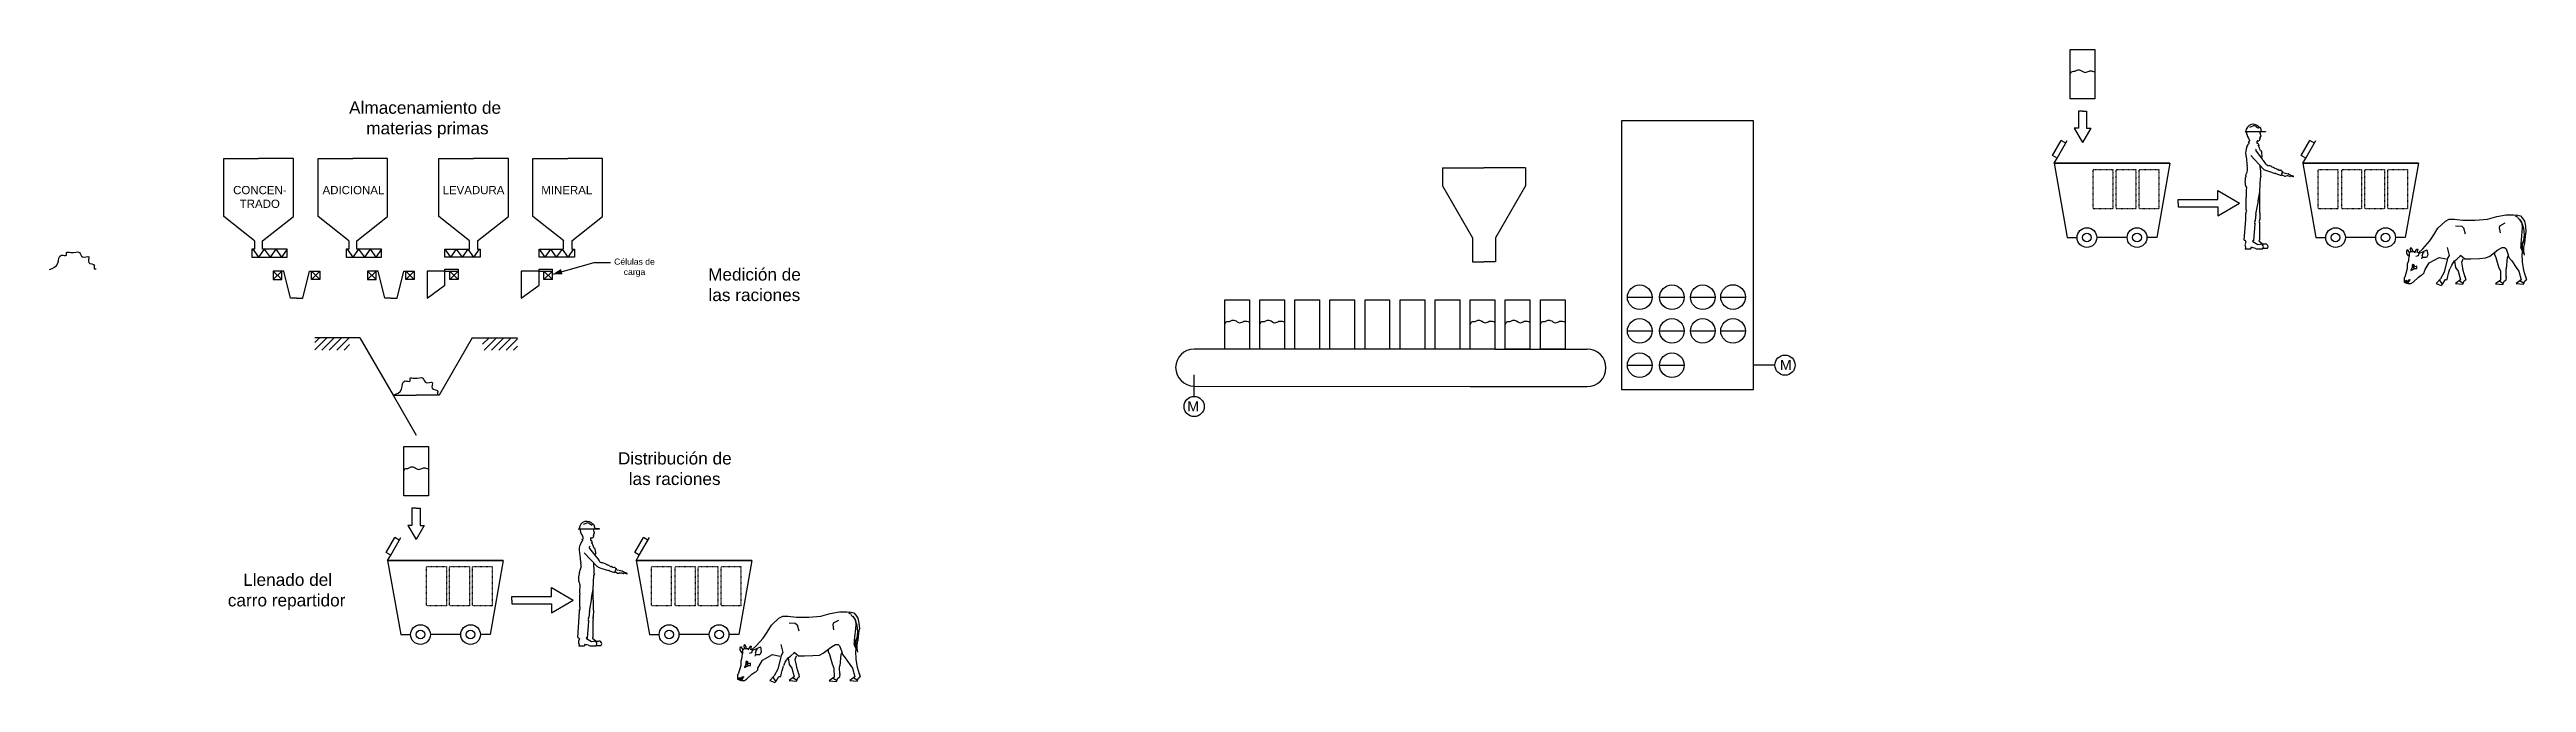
# Model space of a CAD drawing. Header units: millimetres. Extents: x 546 to 30719, y -3147 to 4560.
import ezdxf
from ezdxf import colors
from ezdxf.entities.mleader import LeaderData, LeaderLine
from ezdxf.math import Vec2, Vec3

# ---------------------------------------------------------------- set-up
doc = ezdxf.new("R2010")
doc.units = ezdxf.units.MM
doc.header["$LTSCALE"] = 0.1
doc.linetypes.add('ACAD_ISO03W100', pattern=[30, 12, -18])
for name, color, linetype in [('1_6_1_ANIMALES', 7, 'Continuous'), ('Arrow', 7, 'Continuous'), ('Containers', 7, 'Continuous'), ('ConveyorBelt', 7, 'Continuous'), ('Gates', 7, 'Continuous'), ('HidContainers', 7, 'ACAD_ISO03W100'), ('Hopper', 7, 'Continuous'), ('Texto', 7, 'Continuous'), ('UberCow', 7, 'Continuous')]:
    doc.layers.add(name, color=color, linetype=linetype)
doc.styles.get("Standard").update_dxf_attribs({"font": 'arial.ttf'})

# ---------------------------------------------------------------- blocks, each defined once
blk = doc.blocks.new('A$C38B57B0F')
at = {"color": 7, "linetype": 'Continuous'}
for points in [[(6.6, 52.8, 0.692726), (0.6, 51.1)], [(0.3, 50.8, 0.389983), (0.6, 51.1)], [(1.1, 44.3, 0.161542), (0.7, 40.6)], [(1, 50.8, 0.015987), (1, 50.2)], [(1, 50.3, 0.06008), (1, 49.9)], [(1.8, 46.1, 0.136112), (2, 46.6)], [(2.1, 46, 0.049019), (1.8, 45.5)], [(2.3, 46.6, 0.076394), (2.2, 47)], [(5.1, 53.2, 0.226877), (3.8, 53.4)], [(5.2, 43.3, 0.443083), (5.1, 42.4)], [(5.8, 47, 0.414214), (5.5, 46.7)], [(5.5, 46.1, 0.013597), (5.5, 46)], [(5.9, 45.9, 0.120874), (6.1, 45.4)], [(7, 42.7, 0.063949), (6, 45)], [(6.4, 44.9, 0.016026), (6.1, 45.4)], [(6.2, 47, 0.414213), (6.8, 47.6)], [(7, 52.6, 0.427331), (6.7, 52.8)], [(6.8, 48, 0.333283), (6.8, 47.6)], [(6.9, 50.3, 0.371353), (6.9, 50)], [(6.8, 48, 0.425323), (6.8, 48.1)], [(6.9, 50.3, 0.201449), (6.9, 50.4)], [(6.9, 50, 0.097149), (6.9, 50)], [(7, 48.8, 0.369055), (6.9, 48.7)], [(6.9, 48.2, 0.391022), (7, 48.3)], [(7.2, 51.6, 0.065543), (7.2, 51.5)], [(7.2, 51.5, 0.291822), (8, 51)], [(7.2, 48.9, 0.438781), (7.3, 49.1)], [(0.8, 32.5, 0.197435), (1.3, 36.1)], [(0.9, 39.1, 0.048902), (1.3, 36.1)], [(7.8, 40, 0.067829), (7.4, 42.7)], [(7.5, 39.4, 0.00823), (7.5, 39.7, 0.006713), (7.5, 40)], [(8.2, 38.4, 0.020725), (7.9, 38.8)], [(8.2, 34.7, 0.116337), (8.8, 34.3)], [(9.2, 37, 0.217672), (10.5, 36.2)], [(12, 35.7, 0.07356), (10.3, 36.2)], [(12.4, 35.5, 0.026226), (12.5, 35.5)], [(12.9, 35.2, 0.089934), (13, 35.2)], [(13.7, 32.7, 0.013147), (13.4, 32.8)], [(14, 34.7, 0.021373), (14.5, 34.5)], [(14.5, 34.5, 0.203959), (14.7, 34.5)], [(14.9, 34.4, 0.414212), (14.7, 34.5)], [(14.9, 34.4, 0.198912), (15.1, 34.3)], [(15.2, 34.2, 0.116434), (15.9, 34.2)], [(16.1, 34.1, 0.116434), (15.9, 34.2)], [(16.2, 33.9, 0.414212), (16.1, 34.1)], [(16.2, 33.9, 0.414214), (16.3, 33.8)], [(16.5, 33.3, 0.027671), (16.7, 33.2)], [(19.4, 32.5, 0.058821), (19.1, 32.6)], [(0.6, 31.5, 0.082763), (0.3, 28.5)], [(0.6, 31.5, 0.082763), (0.3, 28.5)], [(0.3, 28.5, 0.109772), (0.9, 26.6)], [(0.9, 26.6, 0.036176), (0.8, 22.4)], [(0.8, 22.4, 0.013622), (0.8, 22.4)], [(16.2, 32.2, 0.072027), (16.1, 32.2)], [(16.4, 32.1, 0.035491), (16.6, 32)], [(17.3, 31.7, 0.116434), (18, 31.6)], [(19.3, 31.6, 0.116434), (18.6, 31.7)], [(19.8, 31.4, 0.414212), (20, 31.5, 0.414212), (19.9, 31.7)], [(21.2, 31.3, 0.414212), (21.4, 31.4, 0.378246), (21.3, 31.6)], [(0.6, 12.7, 0.008212), (0.6, 12.7)], [(0.6, 12.7, 0.008212), (0.6, 12.7)], [(0.6, 12.6, 0.008212), (0.6, 12.7)], [(0.6, 12.6, 0.008212), (0.6, 12.7)], [(0.7, 15.6, 0.093886), (0.7, 15.4)], [(0.8, 16.9, 0.176713), (0.9, 16.5)], [(1, 16.2, 0.284079), (1, 16.5)], [(4.6, 11.9, 0.265986), (4.6, 11)], [(4.6, 11.9, 0.116433), (4.7, 12.3)], [(4.6, 10.8, 0.145059), (4.6, 11)], [(6.6, 12.3, 0.265987), (6.6, 11.4)], [(6.6, 12.3, 0.116433), (6.7, 12.7)], [(6.7, 3.8), (6.7, 11.2, 0.14506), (6.6, 11.4)], [(0.7, 3.1, 0.005303), (0.2, 3.7)], [(0.3, 2, 0.140426), (0.3, 1.4)], [(4.9, 0.1, 0.05148), (2.9, 0.6)], [(4.9, 0.1, 0.089818), (5.4, 0)], [(8.3, 0.8, 0.430511), (7, 2)], [(10.4, 0.9, 0.430512), (9.1, 2.1)]]:
    blk.add_lwpolyline(points, format="xyb", dxfattribs=at)
for points in [[(8, 51), (9.2, 51), (9.2, 50.8), (0.3, 50.8)], [(1, 49.9), (1, 49.9), (1, 49.8), (1, 49.8), (1, 49.8), (1.1, 49.8), (1.1, 49.7), (1.1, 49.7), (1.1, 49.7), (1.1, 49.7), (1.1, 49.6), (1.1, 49.6), (1.1, 49.6), (1.1, 49.6), (1.1, 49.5), (1.1, 49.5), (1.2, 49.5), (1.2, 49.5), (1.2, 49.4), (1.2, 49.4), (1.2, 49.4), (1.2, 49.4), (1.2, 49.3), (1.2, 49.3), (1.2, 49.3), (1.2, 49.3), (1.2, 49.2), (1.3, 49.2), (1.3, 49.2), (1.3, 49.2), (1.3, 49.1), (1.3, 49.1), (1.3, 49.1), (1.3, 49.1), (1.3, 49.1), (1.3, 49), (1.4, 49), (1.4, 49), (1.4, 49), (1.4, 48.9), (1.4, 48.9), (1.4, 48.9), (1.4, 48.8), (1.4, 48.8), (1.5, 48.8), (1.5, 48.7), (1.5, 48.7), (1.5, 48.7), (1.5, 48.6), (1.6, 48.6), (1.6, 48.5), (1.6, 48.4), (1.7, 48.4), (1.7, 48.3), (1.7, 48.3), (1.7, 48.3), (1.8, 48.2), (1.8, 48.2), (1.8, 48.2), (1.8, 48.1), (1.8, 48.1), (1.8, 48.1), (1.8, 48.1), (1.8, 48), (1.9, 48), (1.9, 48), (1.9, 48), (1.9, 48), (1.9, 47.9), (1.9, 47.9), (1.9, 47.9), (1.9, 47.8), (1.9, 47.8), (2, 47.8), (2, 47.8), (2, 47.8), (2, 47.7), (2, 47.7), (2, 47.7), (2, 47.7), (2, 47.6), (2, 47.6), (2, 47.6), (2, 47.6), (2, 47.6), (2.1, 47.5), (2.1, 47.5), (2.1, 47.5), (2.1, 47.5), (2.1, 47.4), (2.1, 47.4), (2.1, 47.4), (2.1, 47.3), (2.1, 47.3), (2.1, 47.3), (2.1, 47.3), (2.1, 47.3), (2.1, 47.2), (2.2, 47.2), (2.2, 47.2), (2.2, 47.2), (2.2, 47.1), (2.2, 47.1), (2.2, 47.1), (2.2, 47.1), (2.2, 47), (2.2, 47)], [(1.1, 44.3), (1.8, 45.5)], [(1.8, 46.1), (2.1, 46)], [(2, 46.6), (2.3, 46.6)], [(2.4, 52.9), (3.8, 53.4)], [(5.1, 53.2), (6.2, 52.5)], [(5.5, 46.7), (5.5, 46)], [(5.5, 46), (5.9, 45.9)], [(5.8, 47), (6.2, 47)], [(6, 45), (6.4, 44.9)], [(6.6, 52.8), (6.7, 52.8)], [(6.9, 50.4), (6.8, 50.8)], [(6.8, 48.1), (6.8, 48.2)], [(6.9, 48.2), (6.8, 48.2)], [(7.3, 49.1), (6.9, 50)], [(7, 48.3), (6.9, 48.7)], [(7, 52.6), (7.2, 51.6)], [(7, 48.8), (7.2, 48.9)], [(0.7, 32.5), (0.5, 31.9)], [(0.7, 32.5), (0.5, 31.9)], [(0.7, 40.6), (0.9, 39.1)], [(0.7, 32.5), (0.8, 32.5)], [(0.7, 32.5), (0.8, 32.5)], [(2.8, 40.5), (8.2, 34.7)], [(5.1, 42.4), (7.9, 38.8)], [(7, 34.3), (6.9, 36.2)], [(7, 42.7), (7.4, 42.7)], [(7, 34.3), (7, 31.4)], [(7.5, 40), (7.8, 40)], [(8.2, 38.4), (9.2, 37)], [(8.8, 34.3), (10.5, 33.7)], [(10.5, 33.7), (13.4, 32.8)], [(12, 35.7), (12.5, 35.5)], [(12.5, 35.5), (12.9, 35.3)], [(12.9, 35.2), (12.9, 35.3)], [(13, 35.2), (14, 34.7)], [(13.7, 32.7), (16, 31.9)], [(14.7, 34.5), (14.7, 34.5)], [(14.9, 34.4), (14.9, 34.4)], [(15.1, 34.3), (15.2, 34.2)], [(15.9, 34.2), (15.9, 34.2)], [(16.6, 33.7), (16, 31.9)], [(16.1, 34.1), (16.1, 34.1)], [(16.2, 33.9), (16.2, 33.9)], [(16.3, 33.8), (16.6, 33.7)], [(16.5, 33.3), (16.5, 33.3)], [(16.7, 33.2), (19.1, 32.6)], [(19.4, 32.5), (21.3, 31.6)], [(0.5, 31.9), (0.7, 31.9)], [(0.5, 31.9), (0.7, 31.9)], [(0.7, 31.9), (0.6, 31.5)], [(0.7, 31.9), (0.6, 31.5)], [(0.7, 31.8), (0.6, 31.5)], [(0.8, 16.9), (0.8, 22.4)], [(6, 20.8), (6.7, 24.7)], [(6.7, 24.7), (7, 30.8)], [(6.8, 15.5), (6.7, 24.7)], [(7, 31.4), (7.2, 31.4)], [(7, 31.4), (7.2, 31.4)], [(7, 30.8), (7.1, 30.8)], [(7, 30.8), (7.1, 30.8)], [(7.1, 30.8), (7.2, 31.2)], [(7.1, 30.8), (7.2, 31.2)], [(7.2, 31.4), (7.2, 31.2)], [(7.2, 31.4), (7.2, 31.2)], [(16.4, 32.1), (16.2, 32.2)], [(16.6, 32), (17.3, 31.7)], [(18.6, 31.7), (18, 31.6)], [(19.8, 31.4), (19.3, 31.6)], [(21.2, 31.3), (19.9, 31.7)], [(0, 3.7), (0.6, 12.7)], [(0.6, 12.7), (0.7, 15.4)], [(0.7, 15.6), (1, 16.2)], [(4.6, 10.8), (4, 3.4)], [(5, 15.1), (4.7, 12.3)], [(5, 15), (6.1, 20.8)], [(6.8, 15.6), (6.7, 12.7)], [(0, 3.7), (0.2, 3.7)], [(0.7, 3.1), (0.3, 2)], [(0.3, 1.4), (0.5, 0.6)], [(0.5, 0.6), (0.5, 0)], [(0.5, 0), (2.9, 0)], [(2.9, 0.6), (2.9, 0)], [(3.6, 3.5), (3.7, 3.2)], [(4, 3.4), (3.6, 3.5)], [(3.7, 3.2), (5.9, 1.9)], [(5.4, 0), (8, 0)], [(5.9, 1.9), (7, 2)], [(6.4, 3.8), (6.3, 3.4)], [(6.3, 3.4), (7.9, 2.1)], [(6.7, 3.8), (6.4, 3.8)], [(7.9, 2.1), (9.1, 2.1)], [(8, 0.2), (8.3, 0.8)], [(8, 0.2), (8, 0)], [(8, 0.2), (10.1, 0.2)], [(8, 0.2), (8, 0)], [(10.1, 0.3), (10.4, 0.9)], [(10.1, 0.2), (10.1, 0.3)], [(10.1, 0.2), (10.1, 0.3)]]:
    blk.add_lwpolyline(points, dxfattribs=at)
blk.add_point((0.5, 0), dxfattribs=at)

msp = doc.modelspace()

# ---------------------------------------------------------------- hatches: boundary and pattern name
at = {"layer": 'Gates'}
h = msp.add_hatch(color=256, dxfattribs=at)
h.dxf.hatch_style = 1
h.paths.add_polyline_path([(6673, 1823), (6795, 1823), (6776, 1888)])
h = msp.add_hatch(dxfattribs=at)
h.set_pattern_fill('ANSI31', color=256, scale=20)
h.paths.add_polyline_path([(4201, 1051), (4076, 1051), (3776, 1051), (3776, 901), (4201, 901)])
h = msp.add_hatch(dxfattribs=at)
h.set_pattern_fill('ANSI31', color=256, scale=20)
h.paths.add_polyline_path([(5821, 1051), (5946, 1051), (6246, 1051), (6246, 901), (5821, 901)])

# ---------------------------------------------------------------- linework, layer by layer
for p, q in [((29915, 2058), (29970, 2011)), ((29931, 1969), (29946, 2011)), ((29944, 1898), (29931, 1969)), ((29970, 2011), (30043, 2011)), ((30043, 2011), (30145, 2014)), ((30145, 2014), (30225, 2022)), ((30225, 2022), (30272, 2043)), ((30347, 2029), (30380, 1913)), ((30471, 1869), (30472, 1890)), ((30484, 2029), (30472, 1890)), ((30505, 2029), (30540, 1987)), ((30540, 1987), (30594, 1906)), ((30671, 1969), (30668, 2072)), ((30684, 1898), (30671, 1969)), ((9615, -2778), (9670, -2824)), ((9631, -2866), (9646, -2824)), ((9644, -2938), (9631, -2866)), ((9670, -2824), (9743, -2824)), ((9743, -2824), (9845, -2821)), ((9845, -2821), (9925, -2813)), ((9925, -2813), (9972, -2792)), ((10047, -2807), (10080, -2922)), ((10171, -2966), (10172, -2945)), ((10184, -2807), (10172, -2945)), ((10205, -2807), (10240, -2848)), ((10240, -2848), (10294, -2929)), ((10371, -2866), (10368, -2763)), ((10384, -2938), (10371, -2866))]:
    msp.add_line(p, q)
at = {"layer": '1_6_1_ANIMALES', "color": 7, "linetype": 'Continuous'}
for p, q in [((29640, 2386), (29732, 2472)), ((29732, 2472), (29777, 2493)), ((29777, 2493), (29842, 2493)), ((29842, 2493), (29944, 2482)), ((29944, 2482), (30095, 2482)), ((30095, 2482), (30243, 2493)), ((30243, 2493), (30357, 2527)), ((30357, 2527), (30471, 2548)), ((30456, 2444), (30391, 2410)), ((30471, 2548), (30560, 2548)), ((30560, 2548), (30601, 2545)), ((30580, 2535), (30612, 2519)), ((30597, 2548), (30645, 2535)), ((30612, 2509), (30653, 2472)), ((30632, 2493), (30662, 2444)), ((30638, 2488), (30649, 2468)), ((30645, 2535), (30668, 2509)), ((30653, 2472), (30681, 2386)), ((30662, 2444), (30668, 2391)), ((30668, 2509), (30694, 2472)), ((30694, 2472), (30706, 2410)), ((29272, 2121), (29257, 2114)), ((29257, 2114), (29257, 2086)), ((29298, 2079), (29272, 2121)), ((29306, 2141), (29314, 2150)), ((29311, 2097), (29306, 2141)), ((29314, 2150), (29338, 2097)), ((29360, 2086), (29381, 2129)), ((29381, 2129), (29394, 2129)), ((29394, 2129), (29383, 2086)), ((29403, 2086), (29455, 2133)), ((29455, 2133), (29541, 2229)), ((29455, 2097), (29505, 2121)), ((29505, 2121), (29516, 2061)), ((29541, 2229), (29590, 2303)), ((29590, 2303), (29640, 2386)), ((29754, 2149), (29777, 2053)), ((29854, 2414), (29931, 2410)), ((29931, 2410), (29953, 2391)), ((29953, 2391), (29972, 2317)), ((30272, 2043), (30370, 2121)), ((30370, 2121), (30421, 2149)), ((30391, 2410), (30387, 2391)), ((30387, 2391), (30398, 2329)), ((30421, 2149), (30452, 2149)), ((30452, 2149), (30471, 2133)), ((30471, 2133), (30492, 2072)), ((30653, 2182), (30645, 2156)), ((30645, 2156), (30653, 2133)), ((30653, 2240), (30649, 2205)), ((30649, 2205), (30653, 2149)), ((30662, 2345), (30653, 2240)), ((30681, 2229), (30653, 2182)), ((30653, 2182), (30668, 2107)), ((30653, 2133), (30668, 2107)), ((30668, 2391), (30662, 2345)), ((30689, 2246), (30668, 2182)), ((30668, 2182), (30668, 2156)), ((30668, 2156), (30668, 2107)), ((30681, 2386), (30689, 2303)), ((30689, 2303), (30681, 2229)), ((30694, 2205), (30681, 2149)), ((30681, 2149), (30681, 2107)), ((30706, 2317), (30689, 2246)), ((30706, 2321), (30694, 2205)), ((30706, 2410), (30711, 2342)), ((30711, 2342), (30706, 2321)), ((29266, 1894), (29236, 1790)), ((29257, 2086), (29266, 2064)), ((29266, 2064), (29281, 2043)), ((29281, 1986), (29266, 1947)), ((29266, 1947), (29266, 1894)), ((29289, 2043), (29281, 2010)), ((29281, 2010), (29281, 1986)), ((29305, 2097), (29289, 2079)), ((29289, 2079), (29289, 2043)), ((29338, 2097), (29305, 2097)), ((29327, 1906), (29311, 1869)), ((29311, 1869), (29360, 1894)), ((29338, 1947), (29327, 1934)), ((29327, 1934), (29327, 1906)), ((29331, 1918), (29341, 1901)), ((29366, 2097), (29338, 2097)), ((29338, 1947), (29353, 1915)), ((29353, 1934), (29338, 1947)), ((29353, 1915), (29338, 1922)), ((29338, 1922), (29338, 1915)), ((29341, 1901), (29353, 1906)), ((29360, 1915), (29353, 1934)), ((29353, 1906), (29353, 1918)), ((29383, 1922), (29360, 1915)), ((29360, 1894), (29383, 1894)), ((29373, 2043), (29403, 2053)), ((29383, 1894), (29383, 1922)), ((29410, 2086), (29385, 2094)), ((29403, 2053), (29410, 2079)), ((29403, 1790), (29436, 1813)), ((29410, 2079), (29455, 2097)), ((29436, 1813), (29451, 1819)), ((29443, 2026), (29439, 2010)), ((29455, 2079), (29443, 2043)), ((29443, 2043), (29455, 2053)), ((29500, 2026), (29443, 2026)), ((29451, 1819), (29473, 1841)), ((29471, 2086), (29455, 2079)), ((29473, 1841), (29476, 1862)), ((29476, 1862), (29485, 1880)), ((29485, 1880), (29533, 1961)), ((29516, 2061), (29500, 2026)), ((29533, 1961), (29654, 2029)), ((29654, 2029), (29741, 2010)), ((29718, 1849), (29672, 1770)), ((29754, 2001), (29718, 1849)), ((29777, 2053), (29754, 2010)), ((29754, 2010), (29754, 2001)), ((29763, 1802), (29770, 1834)), ((29770, 1834), (29785, 1888)), ((29789, 1894), (29808, 1934)), ((29808, 1934), (29842, 1986)), ((29842, 1986), (29854, 1906)), ((29845, 1986), (29874, 2010)), ((29854, 1906), (29888, 1862)), ((29874, 2010), (29915, 2047)), ((29888, 1862), (29915, 1755)), ((29915, 2047), (29915, 2058)), ((29948, 1869), (29944, 1898)), ((29972, 1790), (29948, 1869)), ((30329, 2086), (30329, 2064)), ((30329, 2064), (30347, 2029)), ((30380, 1913), (30402, 1862)), ((30402, 1862), (30404, 1752)), ((30472, 1787), (30471, 1869)), ((30492, 2043), (30484, 2029)), ((30492, 2072), (30505, 2029)), ((30594, 1906), (30627, 1862)), ((30627, 1862), (30655, 1755)), ((30668, 2107), (30668, 2072)), ((30668, 2107), (30681, 2079)), ((30681, 2107), (30689, 2058)), ((30688, 1869), (30684, 1898)), ((30712, 1790), (30688, 1869)), ((29236, 1790), (29228, 1780)), ((29228, 1780), (29228, 1726)), ((29228, 1726), (29266, 1712)), ((29247, 1742), (29252, 1749)), ((29247, 1738), (29247, 1742)), ((29247, 1734), (29247, 1738)), ((29253, 1726), (29247, 1734)), ((29253, 1750), (29262, 1742)), ((29262, 1726), (29253, 1726)), ((29262, 1742), (29262, 1726)), ((29266, 1712), (29272, 1734)), ((29272, 1734), (29289, 1755)), ((29286, 1738), (29275, 1716)), ((29275, 1716), (29277, 1712)), ((29277, 1712), (29290, 1712)), ((29286, 1738), (29281, 1726)), ((29288, 1739), (29286, 1738)), ((29298, 1755), (29288, 1739)), ((29289, 1755), (29298, 1761)), ((29289, 1712), (29311, 1712)), ((29298, 1761), (29298, 1755)), ((29311, 1712), (29338, 1726)), ((29338, 1726), (29403, 1790)), ((29672, 1770), (29621, 1712)), ((29621, 1712), (29681, 1688)), ((29654, 1755), (29691, 1703)), ((29685, 1688), (29695, 1703)), ((29698, 1703), (29732, 1761)), ((29732, 1761), (29754, 1761)), ((29754, 1761), (29763, 1802)), ((29915, 1755), (29854, 1712)), ((29854, 1712), (29944, 1703)), ((29904, 1742), (29944, 1720)), ((29944, 1703), (29960, 1742)), ((29960, 1742), (29979, 1755)), ((29970, 1799), (29979, 1755)), ((29979, 1755), (29979, 1755)), ((30404, 1752), (30343, 1709)), ((30343, 1709), (30432, 1700)), ((30393, 1739), (30432, 1716)), ((30432, 1700), (30448, 1739)), ((30448, 1739), (30468, 1752)), ((30472, 1797), (30468, 1752)), ((30468, 1752), (30468, 1752)), ((30655, 1755), (30594, 1712)), ((30594, 1712), (30684, 1703)), ((30644, 1742), (30684, 1720)), ((30684, 1703), (30699, 1742)), ((30699, 1742), (30719, 1755)), ((30709, 1799), (30719, 1755)), ((30719, 1755), (30719, 1755)), ((9340, -2449), (9432, -2363)), ((9432, -2363), (9477, -2342)), ((9477, -2342), (9542, -2342)), ((9542, -2342), (9644, -2354)), ((9644, -2354), (9795, -2354)), ((9795, -2354), (9943, -2342)), ((9943, -2342), (10057, -2308)), ((10057, -2308), (10171, -2288)), ((10156, -2391), (10091, -2426)), ((10171, -2288), (10260, -2288)), ((10260, -2288), (10301, -2291)), ((10280, -2300), (10312, -2316)), ((10297, -2288), (10345, -2300)), ((10312, -2326), (10353, -2363)), ((10332, -2342), (10362, -2391)), ((10338, -2347), (10349, -2367)), ((10345, -2300), (10368, -2326)), ((10353, -2363), (10381, -2449)), ((10362, -2391), (10368, -2444)), ((10368, -2326), (10394, -2363)), ((10394, -2363), (10406, -2426)), ((8972, -2715), (8957, -2721)), ((8998, -2756), (8972, -2715)), ((9006, -2694), (9014, -2685)), ((9011, -2738), (9006, -2694)), ((9014, -2685), (9038, -2738)), ((9060, -2749), (9081, -2706)), ((9081, -2706), (9094, -2706)), ((9094, -2706), (9083, -2749)), ((9103, -2749), (9155, -2702)), ((9155, -2702), (9241, -2606)), ((9155, -2738), (9205, -2715)), ((9205, -2715), (9216, -2775)), ((9241, -2606), (9290, -2533)), ((9290, -2533), (9340, -2449)), ((9454, -2687), (9477, -2783)), ((9554, -2422), (9631, -2426)), ((9631, -2426), (9653, -2444)), ((9653, -2444), (9673, -2519)), ((9972, -2792), (10070, -2715)), ((10070, -2715), (10121, -2687)), ((10091, -2426), (10087, -2444)), ((10087, -2444), (10098, -2507)), ((10121, -2687), (10152, -2687)), ((10152, -2687), (10171, -2702)), ((10171, -2702), (10192, -2763)), ((10353, -2653), (10345, -2680)), ((10345, -2680), (10353, -2702)), ((10353, -2595), (10349, -2630)), ((10349, -2630), (10353, -2687)), ((10362, -2490), (10353, -2595)), ((10381, -2606), (10353, -2653)), ((10353, -2653), (10368, -2728)), ((10353, -2702), (10368, -2728)), ((10368, -2444), (10362, -2490)), ((10389, -2589), (10368, -2653)), ((10368, -2653), (10368, -2680)), ((10368, -2680), (10368, -2728)), ((10381, -2449), (10389, -2533)), ((10389, -2533), (10381, -2606)), ((10394, -2630), (10381, -2687)), ((10381, -2687), (10381, -2728)), ((10406, -2519), (10389, -2589)), ((10406, -2514), (10394, -2630)), ((10406, -2426), (10411, -2494)), ((10411, -2494), (10406, -2514)), ((8966, -2941), (8936, -3045)), ((8957, -2721), (8957, -2749)), ((8957, -2749), (8966, -2772)), ((8966, -2772), (8981, -2792)), ((8981, -2849), (8966, -2888)), ((8966, -2888), (8966, -2941)), ((8989, -2792), (8981, -2826)), ((8981, -2826), (8981, -2849)), ((9005, -2738), (8989, -2756)), ((8989, -2756), (8989, -2792)), ((9038, -2738), (9005, -2738)), ((9027, -2929), (9011, -2967)), ((9011, -2967), (9060, -2941)), ((9038, -2888), (9027, -2901)), ((9027, -2901), (9027, -2929)), ((9031, -2917), (9041, -2934)), ((9066, -2738), (9038, -2738)), ((9038, -2888), (9053, -2921)), ((9053, -2901), (9038, -2888)), ((9053, -2921), (9038, -2913)), ((9038, -2913), (9038, -2921)), ((9041, -2934), (9053, -2929)), ((9060, -2921), (9053, -2901)), ((9053, -2929), (9053, -2917)), ((9083, -2913), (9060, -2921)), ((9060, -2941), (9083, -2941)), ((9073, -2792), (9103, -2783)), ((9083, -2941), (9083, -2913)), ((9110, -2749), (9085, -2742)), ((9103, -2783), (9110, -2756)), ((9110, -2756), (9155, -2738)), ((9136, -3022), (9151, -3016)), ((9143, -2810), (9139, -2826)), ((9155, -2756), (9143, -2792)), ((9143, -2792), (9155, -2783)), ((9200, -2810), (9143, -2810)), ((9151, -3016), (9173, -2994)), ((9171, -2749), (9155, -2756)), ((9173, -2994), (9176, -2973)), ((9176, -2973), (9185, -2955)), ((9185, -2955), (9233, -2875)), ((9216, -2775), (9200, -2810)), ((9233, -2875), (9354, -2807)), ((9354, -2807), (9441, -2826)), ((9418, -2986), (9372, -3065)), ((9454, -2834), (9418, -2986)), ((9477, -2783), (9454, -2826)), ((9454, -2826), (9454, -2834)), ((9463, -3034), (9470, -3001)), ((9470, -3001), (9485, -2948)), ((9489, -2941), (9508, -2901)), ((9508, -2901), (9542, -2849)), ((9542, -2849), (9554, -2929)), ((9545, -2849), (9574, -2826)), ((9554, -2929), (9588, -2973)), ((9574, -2826), (9615, -2788)), ((9588, -2973), (9615, -3080)), ((9615, -2788), (9615, -2778)), ((9648, -2967), (9644, -2938)), ((9673, -3045), (9648, -2967)), ((10030, -2749), (10030, -2772)), ((10030, -2772), (10047, -2807)), ((10080, -2922), (10102, -2973)), ((10102, -2973), (10104, -3083)), ((10172, -3048), (10171, -2966)), ((10192, -2792), (10184, -2807)), ((10192, -2763), (10205, -2807)), ((10294, -2929), (10327, -2973)), ((10327, -2973), (10355, -3080)), ((10368, -2728), (10368, -2763)), ((10368, -2728), (10381, -2756)), ((10381, -2728), (10389, -2778)), ((10388, -2967), (10384, -2938)), ((10412, -3045), (10388, -2967)), ((8936, -3045), (8928, -3055)), ((8928, -3055), (8928, -3109)), ((8928, -3109), (8966, -3123)), ((8947, -3093), (8952, -3086)), ((8947, -3098), (8947, -3093)), ((8947, -3102), (8947, -3098)), ((8953, -3109), (8947, -3102)), ((8953, -3086), (8962, -3093)), ((8962, -3109), (8953, -3109)), ((8962, -3093), (8962, -3109)), ((8966, -3123), (8972, -3102)), ((8972, -3102), (8989, -3080)), ((8987, -3098), (8976, -3119)), ((8976, -3119), (8977, -3123)), ((8977, -3123), (8990, -3124)), ((8987, -3098), (8981, -3109)), ((8988, -3096), (8987, -3098)), ((8998, -3080), (8988, -3096)), ((8989, -3080), (8998, -3075)), ((8989, -3123), (9011, -3123)), ((8998, -3075), (8998, -3080)), ((9011, -3123), (9038, -3109)), ((9038, -3109), (9103, -3045)), ((9103, -3045), (9136, -3022)), ((9372, -3065), (9321, -3123)), ((9321, -3123), (9381, -3147)), ((9354, -3080), (9391, -3132)), ((9385, -3147), (9395, -3132)), ((9398, -3132), (9432, -3075)), ((9432, -3075), (9454, -3075)), ((9454, -3075), (9463, -3034)), ((9615, -3080), (9554, -3123)), ((9554, -3123), (9644, -3132)), ((9604, -3093), (9644, -3116)), ((9644, -3132), (9660, -3093)), ((9660, -3093), (9679, -3080)), ((9670, -3036), (9679, -3080)), ((9679, -3080), (9679, -3080)), ((10104, -3083), (10043, -3127)), ((10043, -3127), (10132, -3136)), ((10093, -3097), (10132, -3119)), ((10132, -3136), (10148, -3097)), ((10148, -3097), (10168, -3083)), ((10172, -3039), (10168, -3083)), ((10168, -3083), (10168, -3083)), ((10355, -3080), (10294, -3123)), ((10294, -3123), (10384, -3132)), ((10344, -3093), (10384, -3116)), ((10384, -3132), (10399, -3093)), ((10399, -3093), (10419, -3080)), ((10410, -3036), (10419, -3080)), ((10419, -3080), (10419, -3080))]:
    msp.add_line(p, q, dxfattribs=at)
at = {"layer": 'Arrow'}
for p, q in [((25311, 3810), (25261, 3810)), ((25261, 3810), (25261, 3601)), ((25311, 3810), (25361, 3810)), ((25361, 3810), (25361, 3601)), ((25261, 3601), (25211, 3601)), ((25211, 3601), (25311, 3429)), ((25411, 3601), (25311, 3429)), ((25361, 3601), (25411, 3601)), ((26477, 2691), (26477, 2736)), ((26477, 2736), (26960, 2736)), ((26960, 2736), (26960, 2845)), ((26960, 2845), (27224, 2691)), ((26477, 2691), (26477, 2645)), ((26477, 2645), (26960, 2645)), ((26960, 2536), (27224, 2691)), ((26960, 2645), (26960, 2536)), ((5011, -1026), (4961, -1026)), ((4961, -1026), (4961, -1234)), ((5011, -1026), (5061, -1026)), ((5061, -1026), (5061, -1234)), ((4961, -1234), (4911, -1234)), ((4911, -1234), (5011, -1406)), ((5111, -1234), (5011, -1406)), ((5061, -1234), (5111, -1234)), ((6177, -2145), (6177, -2099)), ((6177, -2099), (6660, -2099)), ((6660, -2099), (6660, -1990)), ((6660, -1990), (6924, -2145)), ((6177, -2145), (6177, -2191)), ((6177, -2191), (6660, -2191)), ((6660, -2300), (6924, -2145)), ((6660, -2191), (6660, -2300))]:
    msp.add_line(p, q, dxfattribs=at)
at = {"layer": 'Containers'}
for p, q in [((25161, 4560), (25461, 4560)), ((25161, 3960), (25161, 4560)), ((25461, 4560), (25461, 3960)), ((25461, 3960), (25161, 3960)), ((14862, 1512), (15162, 1512)), ((14862, 912), (14862, 1512)), ((15162, 1512), (15162, 912)), ((15289, 1512), (15589, 1512)), ((15289, 912), (15289, 1512)), ((15589, 1512), (15589, 912)), ((15717, 1512), (16017, 1512)), ((15717, 912), (15717, 1512)), ((16017, 1512), (16017, 912)), ((16144, 1512), (16444, 1512)), ((16144, 912), (16144, 1512)), ((16444, 1512), (16444, 912)), ((16571, 1512), (16871, 1512)), ((16571, 912), (16571, 1512)), ((16871, 1512), (16871, 912)), ((16998, 1512), (17298, 1512)), ((16998, 912), (16998, 1512)), ((17298, 1512), (17298, 912)), ((17426, 1512), (17726, 1512)), ((17426, 912), (17426, 1512)), ((17726, 1512), (17726, 912)), ((17853, 1512), (18153, 1512)), ((17853, 912), (17853, 1512)), ((18153, 1512), (18153, 912)), ((18280, 1512), (18580, 1512)), ((18280, 912), (18280, 1512)), ((18580, 1512), (18580, 912)), ((18708, 1512), (19008, 1512)), ((18708, 912), (18708, 1512)), ((19008, 1512), (19008, 912)), ((19767, 1544), (20067, 1544)), ((20159, 1544), (20459, 1544)), ((20535, 1544), (20835, 1544)), ((20904, 1546), (21204, 1546)), ((15162, 912), (14862, 912)), ((15589, 912), (15289, 912)), ((16017, 912), (15717, 912)), ((16444, 912), (16144, 912)), ((16871, 912), (16571, 912)), ((17298, 912), (16998, 912)), ((17726, 912), (17426, 912)), ((18153, 912), (17853, 912)), ((18580, 912), (18280, 912)), ((19008, 912), (18708, 912)), ((19767, 1134), (20067, 1134)), ((20159, 1134), (20459, 1134)), ((20535, 1134), (20835, 1134)), ((20904, 1134), (21204, 1134)), ((19767, 716), (20067, 716)), ((20159, 716), (20459, 716)), ((4861, -275), (5161, -275)), ((4861, -875), (4861, -275)), ((5161, -275), (5161, -875)), ((5161, -875), (4861, -875))]:
    msp.add_line(p, q, dxfattribs=at)
for points in [[(25161, 4260), (25168, 4276), (25178, 4301), (25217, 4290), (25242, 4316), (25294, 4314), (25338, 4266), (25388, 4303), (25429, 4300), (25451, 4293), (25461, 4290)], [(14862, 1212), (14869, 1228), (14879, 1254), (14918, 1242), (14944, 1268), (14995, 1266), (15039, 1218), (15089, 1255), (15130, 1253), (15153, 1245), (15162, 1242)], [(15289, 1212), (15296, 1228), (15306, 1254), (15345, 1242), (15371, 1268), (15422, 1266), (15466, 1218), (15516, 1255), (15558, 1253), (15580, 1245), (15589, 1242)], [(17853, 1212), (17860, 1228), (17870, 1254), (17909, 1242), (17935, 1268), (17986, 1266), (18030, 1218), (18080, 1255), (18121, 1253), (18143, 1245), (18153, 1242)], [(18280, 1212), (18287, 1228), (18297, 1254), (18336, 1242), (18362, 1268), (18413, 1266), (18457, 1218), (18507, 1255), (18548, 1253), (18571, 1245), (18580, 1242)], [(18708, 1212), (18714, 1228), (18725, 1254), (18764, 1242), (18789, 1268), (18840, 1266), (18884, 1218), (18934, 1255), (18976, 1253), (18998, 1245), (19008, 1242)], [(4861, -575), (4868, -559), (4878, -534), (4917, -546), (4943, -519), (4994, -521), (5038, -570), (5088, -532), (5129, -535), (5151, -542), (5161, -546)]]:
    msp.add_open_spline(points, degree=3, knots=[0, 0, 0, 0, 43.251166, 68.453986, 103.332519, 141.736871, 210.456227, 261.310662, 300.915142, 331.506371, 331.506371, 331.506371, 331.506371], dxfattribs=at)
at = {"layer": 'ConveyorBelt'}
for p, q in [((3042, 2131), (3012, 2131)), ((3012, 2131), (3012, 2031)), ((3022, 2131), (3092, 2031)), ((3042, 2231), (3042, 2131)), ((3162, 2131), (3092, 2031)), ((3142, 2131), (3142, 2231)), ((3442, 2131), (3142, 2131)), ((3162, 2131), (3232, 2031)), ((3302, 2131), (3232, 2031)), ((3302, 2131), (3372, 2031)), ((3442, 2131), (3372, 2031)), ((3442, 2031), (3442, 2131)), ((4191, 2131), (4161, 2131)), ((4161, 2131), (4161, 2031)), ((4171, 2131), (4241, 2031)), ((4191, 2231), (4191, 2131)), ((4311, 2131), (4241, 2031)), ((4291, 2131), (4291, 2231)), ((4591, 2131), (4291, 2131)), ((4311, 2131), (4381, 2031)), ((4451, 2131), (4381, 2031)), ((4451, 2131), (4521, 2031)), ((4591, 2131), (4521, 2031)), ((4591, 2031), (4591, 2131)), ((5361, 2031), (5361, 2131)), ((5361, 2131), (5661, 2131)), ((5361, 2131), (5431, 2031)), ((5501, 2131), (5431, 2031)), ((5501, 2131), (5571, 2031)), ((5641, 2131), (5571, 2031)), ((5641, 2131), (5711, 2031)), ((5661, 2131), (5661, 2231)), ((5781, 2131), (5711, 2031)), ((5761, 2231), (5761, 2131)), ((5761, 2131), (5791, 2131)), ((5791, 2131), (5791, 2031)), ((6509, 2031), (6509, 2131)), ((6509, 2131), (6809, 2131)), ((6509, 2131), (6579, 2031)), ((6649, 2131), (6579, 2031)), ((6649, 2131), (6719, 2031)), ((6789, 2131), (6719, 2031)), ((6789, 2131), (6859, 2031)), ((6809, 2131), (6809, 2231)), ((6929, 2131), (6859, 2031)), ((6909, 2231), (6909, 2131)), ((6909, 2131), (6939, 2131)), ((6939, 2131), (6939, 2031)), ((3012, 2031), (3042, 2031)), ((3042, 2031), (3442, 2031)), ((4161, 2031), (4191, 2031)), ((4191, 2031), (4591, 2031)), ((5761, 2031), (5361, 2031)), ((5791, 2031), (5761, 2031)), ((6909, 2031), (6509, 2031)), ((6939, 2031), (6909, 2031))]:
    msp.add_line(p, q, dxfattribs=at)
at = {"layer": 'Gates'}
for p, q in [((25124, 2271), (25244, 2271)), ((25855, 2271), (25484, 2271)), ((26215, 2271), (26095, 2271)), ((28153, 2271), (28273, 2271)), ((28883, 2271), (28513, 2271)), ((29243, 2271), (29123, 2271)), ((3400, 1863), (3271, 1863)), ((3271, 1863), (3271, 1759)), ((3375, 1759), (3271, 1863)), ((3375, 1863), (3271, 1759)), ((3375, 1759), (3375, 1863)), ((3481, 1531), (3400, 1863)), ((3631, 1531), (3711, 1863)), ((3711, 1863), (3840, 1863)), ((3736, 1759), (3736, 1863)), ((3736, 1759), (3840, 1863)), ((3736, 1863), (3840, 1759)), ((3840, 1863), (3840, 1759)), ((4549, 1863), (4420, 1863)), ((4420, 1863), (4420, 1759)), ((4524, 1759), (4420, 1863)), ((4524, 1863), (4420, 1759)), ((4524, 1759), (4524, 1863)), ((4629, 1531), (4549, 1863)), ((4779, 1531), (4860, 1863)), ((4860, 1863), (4989, 1863)), ((4885, 1759), (4885, 1863)), ((4885, 1759), (4989, 1863)), ((4885, 1863), (4989, 1759)), ((4989, 1863), (4989, 1759)), ((5361, 1863), (5145, 1863)), ((5145, 1863), (5145, 1531)), ((5361, 1887), (5525, 1887)), ((5361, 1863), (5361, 1887)), ((5361, 1691), (5361, 1863)), ((5361, 1863), (5525, 1863)), ((5421, 1759), (5421, 1863)), ((5421, 1759), (5525, 1863)), ((5421, 1863), (5525, 1759)), ((5525, 1887), (5525, 1863)), ((5525, 1863), (5525, 1759)), ((6509, 1863), (6293, 1863)), ((6293, 1863), (6293, 1531)), ((6509, 1887), (6673, 1887)), ((6509, 1863), (6509, 1887)), ((6509, 1691), (6509, 1863)), ((6509, 1863), (6673, 1863)), ((6569, 1759), (6569, 1863)), ((6569, 1759), (6673, 1863)), ((6569, 1863), (6673, 1759)), ((6673, 1759), (6673, 1887)), ((3271, 1759), (3375, 1759)), ((3556, 1531), (3481, 1531)), ((3556, 1531), (3631, 1531)), ((3840, 1759), (3736, 1759)), ((4420, 1759), (4524, 1759)), ((4704, 1531), (4629, 1531)), ((4704, 1531), (4779, 1531)), ((4989, 1759), (4885, 1759)), ((5145, 1531), (5361, 1691)), ((5525, 1759), (5421, 1759)), ((6293, 1531), (6509, 1691)), ((6673, 1759), (6569, 1759)), ((4076, 1051), (3776, 1051)), ((4326, 1051), (4026, 1051)), ((4326, 1051), (4731, 350)), ((5696, 1051), (5291, 350)), ((5696, 1051), (5996, 1051)), ((5946, 1051), (6246, 1051)), ((4731, 350), (5011, 350)), ((4731, 350), (5011, -135)), ((5291, 350), (5011, 350)), ((4825, -2564), (4945, -2564)), ((5555, -2564), (5185, -2564)), ((5915, -2564), (5795, -2564)), ((7853, -2564), (7973, -2564)), ((8583, -2564), (8213, -2564)), ((8943, -2564), (8823, -2564))]:
    msp.add_line(p, q, dxfattribs=at)
for centre in [(25364, 2271), (25975, 2271), (28393, 2271), (29003, 2271), (5065, -2564), (5675, -2564), (8093, -2564), (8703, -2564)]:
    msp.add_circle(centre, 120, dxfattribs=at)
at = {"layer": 'HidContainers'}
for p, q in [((25440, 3101), (25680, 3101)), ((25440, 2621), (25440, 3101)), ((25680, 3101), (25680, 2621)), ((25720, 3101), (25960, 3101)), ((25720, 2621), (25720, 3101)), ((25960, 3101), (25960, 2621)), ((26000, 3101), (26240, 3101)), ((26000, 2621), (26000, 3101)), ((26240, 3101), (26240, 2621)), ((28180, 3101), (28420, 3101)), ((28180, 2621), (28180, 3101)), ((28420, 3101), (28420, 2621)), ((28469, 3101), (28709, 3101)), ((28469, 2621), (28469, 3101)), ((28709, 3101), (28709, 2621)), ((28749, 3101), (28989, 3101)), ((28749, 2621), (28749, 3101)), ((28989, 3101), (28989, 2621)), ((29029, 3101), (29269, 3101)), ((29029, 2621), (29029, 3101)), ((29269, 3101), (29269, 2621)), ((25680, 2621), (25440, 2621)), ((25960, 2621), (25720, 2621)), ((26240, 2621), (26000, 2621)), ((28420, 2621), (28180, 2621)), ((28709, 2621), (28469, 2621)), ((28989, 2621), (28749, 2621)), ((29269, 2621), (29029, 2621)), ((5140, -1734), (5380, -1734)), ((5140, -2214), (5140, -1734)), ((5380, -1734), (5380, -2214)), ((5420, -1734), (5660, -1734)), ((5420, -2214), (5420, -1734)), ((5660, -1734), (5660, -2214)), ((5700, -1734), (5940, -1734)), ((5700, -2214), (5700, -1734)), ((5940, -1734), (5940, -2214)), ((7880, -1734), (8120, -1734)), ((7880, -2214), (7880, -1734)), ((8120, -1734), (8120, -2214)), ((8169, -1734), (8409, -1734)), ((8169, -2214), (8169, -1734)), ((8409, -1734), (8409, -2214)), ((8449, -1734), (8689, -1734)), ((8449, -2214), (8449, -1734)), ((8689, -1734), (8689, -2214)), ((8729, -1734), (8969, -1734)), ((8729, -2214), (8729, -1734)), ((8969, -1734), (8969, -2214)), ((5380, -2214), (5140, -2214)), ((5660, -2214), (5420, -2214)), ((5940, -2214), (5700, -2214)), ((8120, -2214), (7880, -2214)), ((8409, -2214), (8169, -2214)), ((8689, -2214), (8449, -2214)), ((8969, -2214), (8729, -2214))]:
    msp.add_line(p, q, dxfattribs=at)
at = {"layer": 'Hopper'}
for p, q in [((2668, 2529), (2668, 3232)), ((2668, 3232), (3092, 3232)), ((3517, 3232), (3092, 3232)), ((3517, 2529), (3517, 3232)), ((3817, 2529), (3817, 3232)), ((3817, 3232), (4241, 3232)), ((4665, 3232), (4241, 3232)), ((4665, 2529), (4665, 3232)), ((5287, 2529), (5287, 3232)), ((5287, 3232), (5711, 3232)), ((6135, 3232), (5711, 3232)), ((6135, 2529), (6135, 3232)), ((6435, 2529), (6435, 3232)), ((6435, 3232), (6859, 3232)), ((7284, 3232), (6859, 3232)), ((7284, 2529), (7284, 3232)), ((17515, 3118), (17515, 2901)), ((17515, 3118), (18020, 3118)), ((18524, 3118), (18020, 3118)), ((18524, 3118), (18524, 2901)), ((17515, 2901), (17881, 2267)), ((18524, 2901), (18159, 2267)), ((3042, 2231), (2668, 2529)), ((3142, 2231), (3517, 2529)), ((4191, 2231), (3817, 2529)), ((4291, 2231), (4665, 2529)), ((5661, 2231), (5287, 2529)), ((5761, 2231), (6135, 2529)), ((6810, 2231), (6435, 2529)), ((6909, 2231), (7284, 2529)), ((17881, 2267), (17881, 1974)), ((18159, 2267), (18159, 1974)), ((17881, 1974), (18020, 1974)), ((18159, 1974), (18020, 1974)), ((17853, 912), (14489, 912)), ((18153, 912), (19276, 912)), ((21564, 717), (21302, 718)), ((14489, 336), (14491, 598)), ((14489, 462), (17853, 455)), ((17853, 455), (19276, 455))]:
    msp.add_line(p, q, dxfattribs=at)
msp.add_lwpolyline([(19697, 421), (21302, 421), (21302, 3691), (19697, 3691)], close=True, dxfattribs=at)
for centre, radius in [((19917, 1544), 150), ((20309, 1544), 150), ((20685, 1544), 150), ((21054, 1546), 150), ((19917, 1134), 150), ((20309, 1134), 150), ((20685, 1134), 150), ((21054, 1134), 150), ((19917, 716), 150), ((20309, 716), 150), ((21687, 717), 123), ((14489, 213), 123)]:
    msp.add_circle(centre, radius, dxfattribs=at)
for centre, radius, start, end in [((14489, 687), 225, 90, 270), ((19276, 684), 229, 270, 90)]:
    msp.add_arc(centre, radius, start, end, dxfattribs=at)
at = {"layer": 'UberCow'}
for p, q in [((24946, 3270), (25051, 3452)), ((25001, 3238), (25126, 3454)), ((25106, 3419), (25051, 3452)), ((27975, 3270), (28080, 3452)), ((28030, 3238), (28155, 3454)), ((28135, 3419), (28080, 3452)), ((25001, 3238), (24946, 3270)), ((24965, 3175), (25001, 3238)), ((24965, 3175), (26374, 3175)), ((26374, 3175), (24965, 3175)), ((24965, 3175), (25124, 2271)), ((26374, 3175), (26215, 2271)), ((28030, 3238), (27975, 3270)), ((27994, 3175), (28030, 3238)), ((27994, 3175), (29403, 3175)), ((29403, 3175), (27994, 3175)), ((27994, 3175), (28153, 2271)), ((29403, 3175), (29243, 2271)), ((4646, -1566), (4751, -1384)), ((4702, -1598), (4826, -1382)), ((4806, -1416), (4751, -1384)), ((7675, -1566), (7780, -1384)), ((7730, -1598), (7855, -1382)), ((7835, -1416), (7780, -1384)), ((4702, -1598), (4646, -1566)), ((4665, -1661), (4702, -1598)), ((4665, -1661), (6074, -1661)), ((6074, -1661), (4665, -1661)), ((4665, -1661), (4825, -2564)), ((6074, -1661), (5915, -2564)), ((7730, -1598), (7675, -1566)), ((7694, -1661), (7730, -1598)), ((7694, -1661), (9103, -1661)), ((9103, -1661), (7694, -1661)), ((7694, -1661), (7853, -2564)), ((9103, -1661), (8943, -2564))]:
    msp.add_line(p, q, dxfattribs=at)
for centre in [(25364, 2271), (25975, 2271), (28393, 2271), (29003, 2271), (5065, -2564), (5675, -2564), (8093, -2564), (8703, -2564)]:
    msp.add_circle(centre, 53.3, dxfattribs=at)
for points in [[(546, 1881), (647, 1957), (693, 2057), (754, 2057), (754, 2088), (807, 2088), (910, 2088), (949, 2035), (1023, 2035), (1023, 1968), (1091, 1929), (1091, 1890), (1115, 1890)], [(4731, 350), (4832, 426), (4878, 525), (4939, 525), (4939, 557), (4992, 557), (5095, 557), (5134, 504), (5208, 504), (5208, 436), (5275, 397), (5275, 359), (5300, 359)]]:
    msp.add_spline(points, degree=3, dxfattribs=at)

# ---------------------------------------------------------------- block references
at = {"xscale": 28, "yscale": 28, "zscale": 28}
for p in [(27282, 2134), (6982, -2702)]:
    msp.add_blockref('A$C38B57B0F', p, dxfattribs=at)

# ---------------------------------------------------------------- texts
at = {"layer": 'Hopper'}
msp.add_text('M', height=123, dxfattribs=at).set_placement((21625, 658))
msp.add_text('M', height=123, rotation=359.882, dxfattribs=at).set_placement((14406, 154))
at = {"layer": 'Texto'}
for s, width, insert, char_height, attachment_point in [('\\pi1203.83536;Almacenamiento de\\P\\pi1355.21667; materias primas', 4251.05, (2991, 3928), 150, 1), ('\\pi-21.64315;CONCEN-\\P\\pi58.95031;TRADO', 597.3, (2804, 2899), 100, 1), ('\\pi-75.36075;ADICIONAL', 597.3, (3947, 2899), 100, 1), ('LEVADURA', 607.81, (6087, 2899), 100, 3), ('MINERAL', 597.3, (7157, 2899), 100, 3), ('\\pi1572.6962;Medición de \\P\\pi1577.19825;las raciones', 4251.05, (6996, 1897), 150, 1), ('\\pi1444.95064;Distribución de \\P\\pi1577.19825;las raciones', 4251.05, (6025, -343), 150, 1), ('\\pi1598.73645;Llenado del \\P\\pi1411.95268;carro repartidor', 4251.05, (1306, -1821), 150, 1)]:
    msp.add_mtext_dynamic_manual_height_columns(s, width=width, gutter_width=12.5, heights=[0], dxfattribs=dict(at, insert=insert, char_height=char_height, attachment_point=attachment_point))

# ---------------------------------------------------------------- leaders
at = {"layer": 'Gates'}
ml = msp.add_multileader_mtext('Standard', dxfattribs=at)
ml.set_content('Células de\\Pcarga', color=256)
ml.set_leader_properties()
ml.build(insert=Vec2(0, 0))
ml.multileader.update_dxf_attribs({"dogleg_length": 200})
ctx = ml.context
ctx.base_point, ctx.char_height, ctx.landing_gap_size, ctx.plane_origin = Vec3(7380, 1966), 75, 50, Vec3(8190, 1973)
ctx.text_align_type = 1
notes = []
notes.append((ctx, [(1, (1, 1, 0), (7180, 1966), (1, 0), 200, [(0, [(6673, 1823)], 0, [])])]))
ctx.mtext.insert, ctx.mtext.alignment, ctx.mtext.flow_direction = Vec3(7672, 2015), 2, 5
for ctx, leaders in notes:
    for number, flags, end, landing, length, lines in leaders:
        leader = LeaderData()
        leader.index, (leader.has_last_leader_line, leader.has_dogleg_vector, leader.attachment_direction) = number, flags
        leader.last_leader_point, leader.dogleg_vector, leader.dogleg_length = Vec3(end), Vec3(landing), length
        for number, points, colour, breaks in lines:
            line = LeaderLine()
            line.index, line.vertices, line.color, line.breaks = number, Vec3.list(points), colors.encode_raw_color(colour), breaks
            leader.lines.append(line)
        ctx.leaders.append(leader)

doc.saveas('drawing.dxf')
